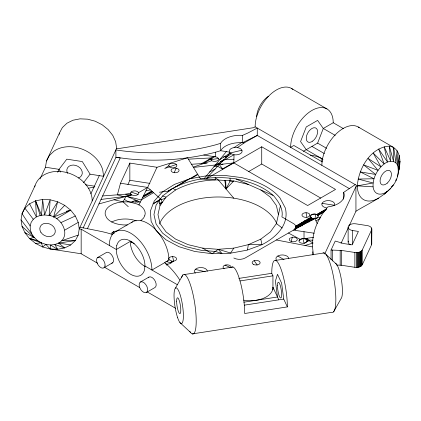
<?xml version="1.0" encoding="UTF-8"?>
<svg xmlns="http://www.w3.org/2000/svg" width="421" height="421" viewBox="0 0 421 421"><rect width="100%" height="100%" fill="white"/><g stroke="black" fill="none" stroke-linecap="round" stroke-linejoin="round"><path stroke-width="0.63" d="M81.164 253.768L81.164 229.182L79.227 228.877L78.243 222.362L75.333 215.984L70.712 210.174L64.687 205.332L57.672 201.791L50.141 199.791L42.61 199.459L35.596 200.833L29.57 203.806L24.95 208.185L22.039 213.668L21.05 219.878L22.039 226.398L24.95 232.776L29.57 238.586L35.596 243.427L42.61 246.969L50.136 248.969L81.164 253.768L97.651 263.288M307.646 218.925L307.646 222.751L304.241 220.783M387.362 191.366A18.071 10.43 -60 0 1 373.074 186.835C372.564 177.978 377.295 169.347 384.141 163.948C388.025 160.706 395.219 159.712 397.582 165.243C403.218 189.834 371.401 201.291 355.94 211.263L349.041 226.135M358.218 126.984L393.714 147.476L393.577 161.475L389.304 146.113C370.427 147.482 358.45 168.6 357.361 185.85L355.94 186.671L324.707 253.974M207.19 178.293L261.73 146.797L335.558 189.424L307.646 205.537L233.823 162.911L234.044 154.749A6.426 3.71 0 0 0 241.917 152.128A6.426 3.71 0 0 0 237.37 147.587L234.044 147.587A6.426 3.71 0 0 0 229.503 152.128L220.651 150.707C207.148 154.854 193.171 157.275 179.151 158.854A147.055 84.9 0 0 1 128.337 158.891L115.943 157.322L83.105 228.093M78.238 235.092L61.787 240.712L75.333 240.575L70.707 244.943L64.681 247.943L58.693 243.064C71.786 235.455 61.54 216.989 49.146 215.505L50.141 199.791L44.594 214.952L40.242 215.42L36.374 216.915L33.28 219.267L31.159 222.346L30.154 225.951L30.333 229.824L31.68 233.713L34.112 237.349L37.458 240.48L41.49 242.901L45.936 244.438L50.488 244.99L54.841 244.522L58.693 243.064L75.333 240.575L78.238 235.092L79.227 228.877L116.643 148.26L115.654 141.745L112.744 135.362L108.123 129.552L102.098 124.716L95.083 121.174L87.552 119.169L80.022 118.843L73.007 120.217L66.981 123.19L62.361 127.568L59.45 133.052L46.468 161.017L45.479 167.226L40.027 178.967M306.983 241.138L306.883 240.375A4.031 2.331 0 0 0 304.03 238.728C302.194 238.491 299.394 238.818 298.952 240.98A4.031 2.331 0 0 0 300.968 242.996C303.004 243.596 306.204 243.464 306.983 241.138L308.561 240.402L306.956 241.238M50.136 248.969L50.488 244.99L57.661 249.311L64.681 247.943L54.841 244.522L57.661 249.311L50.136 248.969L45.936 244.438L42.61 246.969L41.49 242.901L29.57 238.586L34.112 237.349L22.039 226.398M81.164 229.182L116.322 249.479L130.521 241.28L132.047 242.164L130.315 241.401L130.284 241.701A20.276 11.709 60 0 0 144.903 266.372M149.865 193.397L149.987 192.539M247.501 249.858L248.327 244.659L260.799 239.133L270.371 231.934L276.387 223.546L280.444 205.748M59.256 134.294L59.45 133.052M203.227 163.485L214.642 156.77C212.4 156.291 208.863 158.975 211.784 160.722A4.015 2.321 0 0 0 216.631 161.09A4.015 2.321 0 0 0 218.504 158.48L217.057 157.259L215.663 156.844L203.79 155.044M395.856 180.862L396.266 178.972M315.924 214.226C320.213 214.752 317.729 219.704 314.208 218.652C307.73 218.667 311.156 212.384 315.924 214.226L314.94 218.636L317.229 223.646M98.924 203.927L131.736 194.855L130.694 193.813L130.694 192.613L131.094 192.055A4.015 2.321 0 0 1 135.099 190.918A4.015 2.321 0 0 1 138.451 192.613L138.451 193.813L138.051 194.376A4.015 2.321 0 0 1 131.736 194.855L123.632 196.639L117.385 194.823L120.49 183.235L129.847 163.08L156.996 167.279L187.529 157.78L200.549 178.967L233.792 180.962L248.322 184.435M159.227 200.654L160.027 205.543L157.975 214.542L160.027 223.546L166.048 231.929L174.178 238.049L175.62 239.133L188.092 244.659L202.622 248.132L218.21 249.316L233.797 248.132L248.327 244.659L261.951 244.69C275.676 237.76 289.595 224.888 285.317 207.979L279.965 197.954A68.118 39.327 0 0 0 241.554 177.604L224.198 175.373L206.432 175.81L189.471 178.888L174.462 184.398L162.443 191.965L154.218 201.064L150.355 211.089L150.45 212.352L151.118 221.346L156.449 231.14M159.738 224.009L160.022 222.767A60.235 34.775 0 0 1 219.246 196.996A60.235 34.775 0 0 1 276.892 223.935M331.059 250.042L335.237 241.044L343.468 243.517L352.172 244.864L358.408 231.429L352.587 230.529A6.026 3.479 0 0 1 348.33 226.272A6.026 3.479 0 0 1 355.708 223.809L367.344 225.614C369.359 225.84 372.548 227.34 371.601 229.871L362.249 250.021C360.76 252.458 357.455 252.795 354.871 252.479L341.689 250.453L331.059 250.042L331.064 259.715M336.39 264.993L341.694 265.283L354.877 267.303C357.455 267.619 360.76 267.288 362.249 264.846L371.606 244.701L371.806 228.971M291.237 241.475L292.263 237.233A4.015 2.321 0 0 1 297.268 239.696A4.015 2.321 0 0 1 291.548 241.57A4.015 2.321 0 0 1 290.453 237.823M56.477 218.773L70.712 210.174L53.593 217.041L57.672 201.791L49.146 215.505L44.594 214.952L42.61 199.459L41.526 215.284L35.596 200.833L36.374 216.915L29.57 203.806M171.41 262.43L171.573 261.846C171.631 259.541 167.726 260.552 168.737 258.305A4.015 2.321 0 0 1 175.457 257.268A4.015 2.321 0 0 1 173.657 261.146C171.321 262.746 168.758 265.025 165.642 263.872M398.513 170.431C401.455 161.801 400.408 147.755 389.304 146.113L390.699 161.196L384.168 146.624L387.478 162.038L378.653 148.966L384.141 163.948L373.143 152.986L380.916 166.79L368.007 158.407L378.021 170.373L363.597 164.864L375.653 174.452L360.213 171.91L373.969 178.751L358.082 179.067L373.09 182.972L357.361 185.85L255.137 126.837L253.716 127.658L118.58 148.56L116.643 148.26M233.823 257.994A8.031 4.636 0 0 0 245.18 257.994L293.448 230.129C295.268 229.271 296.61 226.851 295.189 225.072A8.031 4.636 0 0 0 293.453 223.567L281.917 216.91C283.528 209.1 278.602 201.775 273.845 196.007C263.051 186.14 248.995 181.298 234.834 178.725C212.016 175.678 187.734 178.678 168.005 191.155M303.425 151.297L317.608 143.114L323.286 128.473L333.222 122.737L343.447 128.642M35.027 185.677L22.039 213.668L30.154 225.951M57.688 172.273L59.045 169.337L66.802 159.164L82.316 161.564L90.078 174.152L103.655 176.336L102.677 169.684A30.117 23.755 24.9 0 0 54.009 151.128L49.373 155.533L46.468 161.017M90.836 193.839L99.277 175.657M87.405 228.75L120.243 157.996L115.943 157.322L115.864 149.934A147.055 84.9 0 0 0 215.589 144.85L220.651 143.329L221.33 142.272A20.487 11.83 0 0 1 241.422 135.309L242.48 135.394L247.832 133.031L257.268 128.068L257.268 135.441L244.169 142.903L237.37 147.587M127.921 184.445L129.847 180.293L129.847 163.08M138.883 204.99L147.645 187.434L156.996 167.279M174.147 172.673L176.215 168.211M341.036 243.385L348.488 227.324M144.703 215.847L143.593 218.036L140.872 220.625M144.756 215.741C146.213 212.337 144.061 208.669 141.409 206.516C136.53 202.059 129.147 203.727 124.442 199.254M229.966 178.351L230.319 180.704L225.998 188.976L224.809 180.277M127.4 224.893A20.076 11.593 0 0 1 106.502 217.568L105.255 214.631A20.076 11.593 0 0 1 109.56 206.111L113.344 204.022L117.943 202.564L123.032 201.843L126.026 196.344M175.404 288.148L182.893 274.945M333.553 311.872L341.068 298.647A18.071 3.821 81.2 0 0 341.436 280.023A18.071 3.821 81.2 0 0 335.379 263.283M233.797 248.132L230.629 253.021L218.21 249.316L212.216 253.721L194.86 251.49L179.093 246.743L165.99 239.802L156.901 231.55M233.792 198.175L218.204 179.778L215.194 177.688L215.263 179.999C201.491 180.362 187.834 183.482 175.615 189.96L172.773 188.324L162.564 196.007L156.144 204.953L153.954 214.552L156.144 224.156L162.564 233.102L172.773 240.78L186.082 246.68L201.575 250.384L215.341 251.426L221.999 253.479L218.21 249.316M160.027 205.543L166.042 197.16L175.615 189.96M83.474 182.777L90.078 174.152M204.269 178.52L226.345 151.623M166.979 261.646L167.795 260.625M206.39 178.357L230.145 153.023L241.917 150.208M53.593 217.041L64.687 205.332M385.02 193.223L384.168 194.128L390.588 188.524M225.693 180.346L225.998 188.976L233.792 180.962M391.162 187.029L393.482 184.94M135.509 202.001L137.093 200.696M113.717 231.576L111.981 232.924A4.015 2.321 0 0 0 112.381 234.681M160.617 203.732L162.211 202.501L161.322 199.591L165.137 198.428M343.636 199.154L343.636 192.392L355.229 184.624M225.798 157.643L231.166 153.791L234.044 154.749L215.384 164.974L222.767 169.2M168.821 165.763L164.753 168.484L176.331 164.432L174.889 163.564L171.842 163.295A4.026 2.326 0 0 0 168.774 165.5L169.268 166.669A4.026 2.326 0 0 0 172.71 167.879L174.736 167.59A4.026 2.326 0 0 0 176.331 164.432M234.044 147.587L241.422 142.687L244.169 142.903M219.741 159.664L230.145 153.023L231.166 153.791M171.426 261.241L173.657 261.146L172.615 256.589M153.186 203.743L160.096 199.443M166.327 265.098L167.9 264.12M170.173 262.715L172.615 261.225M153.118 203.927L159.785 199.88M222.577 164.169L221.614 164.748L223.014 164.122M168.374 191.113L171.726 189.113M173.836 187.85L187.866 179.483M310.777 217.289L295.731 226.24L311.093 217.631M175.857 186.956L189.471 178.888M189.587 178.872L197.591 174.162M143.487 195.765L151.639 190.981M137.588 202.027L138.709 201.375M141.509 199.728L153.533 192.671L161.206 199.486M295.526 229.324L295.526 228.05L312.203 218.267M317.697 215.047L325.459 210.495M311.351 217.82L295.8 226.851L311.661 218.031M316.939 214.573L326.538 209M295.189 228.624L312.703 218.431M318.002 215.347L324.165 211.758M304.52 243.112L306.688 241.854M138.483 192.744L147.645 187.434L153.533 192.671M190.876 178.636L197.859 174.594M313.113 218.531L294.726 229.166L314.208 218.652M115.57 231.655L132.604 221.82M97.577 257.589L106.097 252.668A6.026 3.479 60 0 1 110.113 253.353L111.17 254.363A6.026 3.479 60 0 1 113.517 261.057L113.175 262.078A6.026 3.479 60 0 1 111.739 263.183M248.632 171.579L261.73 164.011L320.791 198.112M104.05 267.724L112.565 262.804M140.393 282.028L148.913 277.107M146.419 292.463L154.933 287.543A6.026 3.479 60 0 0 154.518 279.923A6.026 3.479 60 0 0 148.234 277.739M308.788 222.093L309.924 221.435M312.203 220.12L314.482 218.804M64.75 230.119L78.243 222.362M295.526 228.05L312.403 218.357M316.571 218.283L317.755 217.604M142.598 197.549L152.597 191.839M299.063 240.496L302.194 238.712M317.923 215.21L324.686 211.363M152.176 191.466L143.114 196.512M222.551 168.905L233.013 163.006M201.58 163.595L210.721 158.47M316.718 214.473L326.591 208.937M315.466 218.599L318.208 217.062L320.539 217.878M315.982 220.909L319.949 218.699M209.558 172.073L215.136 168.979M317.413 214.831L325.922 210.1M294.142 229.671L314.413 218.673M223.414 160.175L220.325 161.753L224.061 159.491L233.923 159.243M225.34 157.975L225.619 157.833M131.994 201.959L135.778 200.138M60.971 222.593L75.333 215.984M193.271 167.126L211.784 160.722M215.384 164.974L220.425 163.274M306.909 241.454L309.193 240.765L306.951 238.291M304.988 245.485L313.113 243.028L305.33 238.533M162.211 202.501L159.638 203.169L161.122 204.022M49.146 215.505L51.052 215.036M66.271 211.268L70.712 210.174M145.892 190.945L150.371 189.86M291.29 237.46L292.263 237.233M102.629 195.944L125.637 194.197L130.557 193.213M311.461 214.794L315.24 214.094M74.059 240.801L75.333 240.575M208.89 159.18L212.137 158.68M223.183 156.97L227.729 156.265M210.747 159.68L218.504 158.48M184.509 274.513L232.997 267.014M275.66 260.415L324.144 252.916M238.796 278.413L271.766 273.313A30.117 6.362 81.2 0 1 279.56 265.519A30.117 6.362 81.2 0 1 287.354 306.904L244.685 313.503A30.117 6.362 81.2 0 0 239.875 280.418A30.117 6.362 81.2 0 0 231.382 267.446M239.97 280.944L272.94 275.839L272.94 289.722M243.864 302.189L277.481 296.989L275.402 281.149L277.481 274.271L281.638 283.228L283.717 299.068L287.354 306.904M244.28 305.167L283.717 299.068M192.302 333.9L331.943 312.303A30.117 6.362 81.2 0 0 334.427 282.259A30.117 6.362 81.2 0 0 323.033 252.974M313.619 237.297L304.03 238.728L304.015 231.703M213.873 166.816L217.662 166.29M101.008 199.433L126.605 196.27L141.372 200.001M159.433 192.218L169.205 191.008M193.455 167.426L233.823 162.911M35.596 243.427L41.49 242.901M191.518 164.274L207.043 163.232M188.387 159.18L211.147 157.922M113.97 199.764L123.032 201.843L140.346 202.064L126.605 196.27M308.582 240.091L312.845 240.186M373.074 186.835L357.361 185.85A30.117 17.387 -60 0 0 378.653 198.149M114.407 233.108L111.981 232.924L113.849 231.513A4.015 2.321 0 0 1 116.896 231.282M125.637 194.197L131.736 194.855M293.448 230.129L314.266 233.229M322.028 203.348L334.437 205.269A6.426 3.71 0 0 0 329.896 200.722A6.426 3.71 0 0 0 322.028 203.348A6.426 3.71 0 0 0 326.57 207.89M129.847 180.293L149.887 183.393M120.49 183.235L147.645 187.434M85.452 184.787L94.878 186.245M45.479 167.226L59.045 169.337L60.735 172.068M58.693 243.064L70.707 244.943M80.001 227.208L98.84 230.982A78.964 45.589 0 0 1 112.165 234.376M276.376 239.986L312.298 246.89M171.315 261.083L171.579 261.146M195.297 269.387L205.211 271.755M29.57 238.586L37.458 240.48M162.564 196.007L166.042 197.16M131.094 192.055L138.051 194.376M165.811 261.257L171.021 262.993M230.319 180.704L232.971 181.804M236.118 179.03L272.997 195.37M225.035 265.13L230.334 267.477M34.112 237.349L24.95 232.776L26.081 233.408M288.432 233.024L300.131 239.333M291.49 88.457L326.985 108.95M335.211 135.362L323.286 128.473L317.608 120.395L306.246 126.953L300.568 141.593L306.246 149.671L321.865 158.685L321.865 161.838M317.608 143.114L326.691 148.36M311.924 146.392L324.423 153.602M322.233 161.869L293.837 145.477L290.632 147.329A30.117 17.387 -60 0 1 311.924 110.444A30.117 17.387 -60 0 1 333.222 122.737M349.572 188.734L257.268 135.441L242.48 142.735L242.48 135.394M277.771 256.015L284.022 259.62M130.315 241.401L134.246 243.664M144.935 265.998L177.278 284.67M104.471 267.23L139.725 287.58A6.026 3.479 60 0 0 146.897 292.079A6.026 3.479 60 0 0 144.145 282.828A6.026 3.479 60 0 0 139.293 286.143L139.719 287.575M147.118 291.848L175.546 308.256M202.622 248.132L212.216 253.721L229.982 253.279L246.943 250.2L261.951 244.69L260.799 239.133M260.794 189.96L270.366 197.16L276.387 205.548L278.439 214.552M276.387 223.546L282.196 228.024M164.7 262.657L168.984 266.546A145.587 84.058 0 0 1 179.725 279.918M326.028 254.505L336.505 264.214M123.032 201.843L128.273 206.69M179.92 322.57L190.424 332.311M229.403 180.63L230.019 181.272M21.05 219.878L31.68 233.713M24.95 208.185L33.28 219.267M219.315 164.537L222.82 169.268M229.503 152.128L230.145 153.023M254.126 260.683L257.173 264.93M40.153 215.452L35.596 200.833M310.398 216.352L309.972 215.11A4.015 2.321 0 0 0 304.051 213A4.015 2.321 0 0 0 303.846 217.015A4.015 2.321 0 0 0 309.972 215.11M271.766 273.313L272.94 275.839M278.781 299.789L272.94 287.201A22.671 13.088 0 0 1 243.627 300.157M343.636 192.392L344.004 193.286A20.818 12.02 0 0 1 330.69 206.427L327.927 206.885L326.286 208.716A148.081 85.495 0 0 0 313.598 254.81M371.606 242.901L371.811 243.801M397.245 175.657L397.535 176.562L399.224 168.047L398.413 172.342L399.95 161.264L398.429 168.479L399.224 155.317L397.582 165.243L397.098 150.613L395.924 162.853L393.714 147.476M302.983 238.649L304.03 243.227M306.072 212.726L306.883 217.299M215.589 152.228L215.663 156.844M371.759 228.514L371.759 243.343M371.601 228.071L371.606 244.701M362.249 250.021L362.249 264.846M361.65 250.858L361.65 265.688M361.207 251.237L361.213 266.061M360.692 251.579L360.692 266.404M360.097 251.879L360.102 266.704M359.445 252.132L359.445 266.956M358.734 252.332L358.739 267.161M357.992 252.479L357.992 267.303M357.218 252.563L357.218 267.393M356.429 252.595L356.434 267.424M355.94 186.671L355.94 211.263M354.871 252.479L354.877 267.303M352.587 230.529L352.593 244.069M348.125 227.172L348.13 242.001M341.689 250.453L341.694 265.283M340.184 250.311L340.189 265.141M332.585 250.021L332.585 260.978M301.968 222.204L301.968 223.477M301.968 224.756L301.968 226.03M295.731 228.156L295.731 229.429M295.189 228.261L295.189 229.898M261.73 146.797L261.73 164.011M220.651 143.329L220.651 150.707L221.33 149.65A20.487 11.83 0 0 1 241.422 142.687M34.675 186.866A30.117 23.75 24.9 0 1 66.213 172.415A30.117 23.75 24.9 0 1 92.215 200.964M321.865 165.358A30.117 17.387 -60 0 1 335.658 134.383A30.117 17.387 -60 0 1 359.166 127.605M181.656 277.371A30.117 6.362 81.2 0 1 194.765 303.673A30.117 6.362 81.2 0 1 189.86 331.495M255.137 126.837A30.117 17.387 -60 0 1 269.256 95.53A30.117 17.387 -60 0 1 292.895 89.436M256.594 116.706A18.071 10.43 -60 0 1 268.377 96.283M109.334 245.443A30.117 17.387 60 0 1 130.631 233.15A30.117 17.387 60 0 1 151.923 270.035L168.958 260.194A30.117 17.387 60 0 0 154.839 228.892A30.117 17.387 60 0 0 131.205 222.798M350.698 244.848A6.026 3.479 0 0 1 348.335 241.101M312.635 254.842A148.081 85.495 0 0 1 312.556 251.774M195.297 273.092A6.426 3.71 0 0 1 199.201 267.656A6.426 3.71 0 0 1 207.285 271.24M276.75 260.494A6.426 3.71 0 0 1 280.654 255.058A6.426 3.71 0 0 1 288.743 258.641M224.204 268.777A4.015 2.321 0 0 1 226.003 264.898A4.015 2.321 0 0 1 230.924 267.74M173.157 168.389A4.015 2.321 0 0 1 178.972 169.9A4.015 2.321 0 0 1 174.947 172.752L173.91 172.652A4.015 2.321 0 0 1 172.31 168.747M111.607 222.056A20.076 11.593 0 0 1 136.194 220.878M67.523 173.399A8.031 6.336 24.9 0 1 71.07 165.311A8.031 6.336 24.9 0 1 81.379 169.658A8.031 6.336 24.9 0 1 78.432 177.988M310.288 155.107A22.671 13.088 0 0 1 323.012 159.401M88.247 188.334A22.681 13.098 0.1 0 1 94.225 187.156M116.706 245.727L116.291 249.785A20.276 11.709 60 0 0 129.031 273.271A20.276 11.709 60 0 0 144.55 269.75L144.966 265.693A20.276 11.709 60 0 0 132.226 242.207A20.276 11.709 60 0 0 116.706 245.727M105.003 265.977L104.655 266.998A6.026 3.479 60 0 1 99.319 266.393A6.026 3.479 60 0 1 96.714 258.968A6.026 3.479 60 0 1 101.598 258.273L102.656 259.283A6.026 3.479 60 0 1 105.003 265.977M312.666 141.103L311.187 141.961A8.031 4.636 -60 0 1 306.299 139.14L306.299 137.43A8.031 4.636 -60 0 1 312.172 128.337A8.031 4.636 -60 0 1 317.602 131.473A8.031 4.636 -60 0 1 312.666 141.103M177.499 317.35C175.31 310.33 174.168 302.983 174.031 295.631A18.071 3.821 81.2 0 1 179.12 291.89A18.071 3.821 81.2 0 1 183.314 318.197A18.071 3.821 81.2 0 1 177.499 317.35M277.481 285.627A8.031 1.7 81.2 0 0 280.597 298.026A8.031 1.7 81.2 0 0 280.597 286.669A8.031 1.7 81.2 0 0 277.481 285.627M176.631 301.231A8.031 1.7 81.2 0 0 179.751 313.629A8.031 1.7 81.2 0 0 179.751 302.267A8.031 1.7 81.2 0 0 176.631 301.231M387.22 183.14A8.031 4.636 -60 0 0 389.767 170.7A8.031 4.636 -60 0 0 380.268 179.125A8.031 4.636 -60 0 0 387.22 183.14M253.295 264.33A4.015 2.321 0 0 0 260.015 263.288A4.015 2.321 0 0 0 255.094 260.452A4.015 2.321 0 0 0 253.295 264.33M40.832 232.192A8.031 6.336 25 0 0 54.267 234.276A8.031 6.336 25 0 0 47.552 223.393A8.031 6.336 25 0 0 40.832 232.192"/></g></svg>
